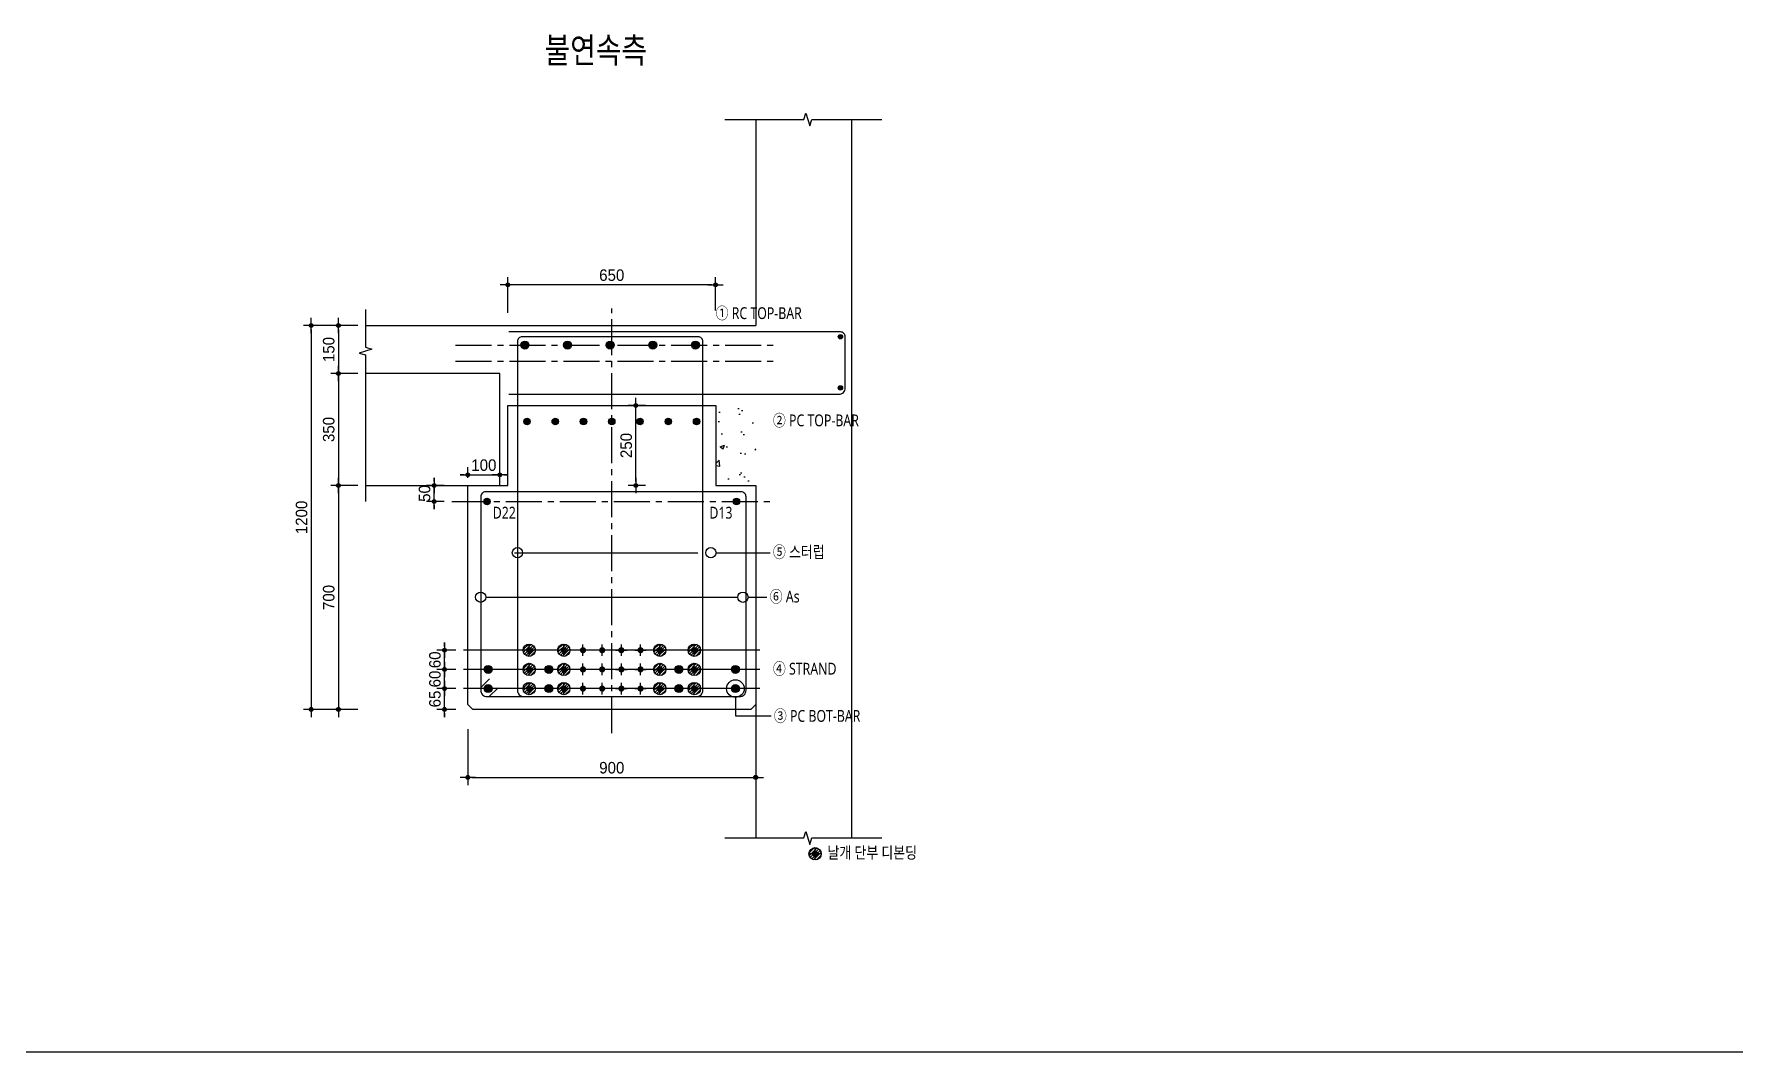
# Model space of a CAD drawing. Header units: millimetres. Extents: x 11948722 to 13111668, y -10771712 to -10232988.
# Drawn here: x 13106325 to 13111668, y -10437199 to -10434018 of the extents above; entities that cross this region are included whole.
import ezdxf
from ezdxf.enums import TextEntityAlignment as Align

# ---------------------------------------------------------------- set-up
doc = ezdxf.new("R2010")
doc.units = ezdxf.units.MM
doc.header["$LTSCALE"] = 150
doc.header["$MEASUREMENT"] = 0
for name, pattern in [('CEN', [6.2, 6, -0.1, 0, -0.1]), ('CENTER', [50.8, 31.75, -6.35, 6.35, -6.35]), ('CENTER2', [1.125, 0.75, -0.125, 0.125, -0.125]), ('HIDDEN', [2, 1, -1])]:
    doc.linetypes.add(name, pattern=pattern)
doc.layers.get('0').update_dxf_attribs({"linetype": 'CONTINUOUS'})
doc.layers.get('Defpoints').update_dxf_attribs({"color": 117, "linetype": 'CONTINUOUS'})
for name, color, linetype in [('0-TXT', 7, 'CONTINUOUS'), ('2023_0223 도연', 7, 'CONTINUOUS'), ('BAR', 3, 'CONTINUOUS'), ('CENT', 1, 'CEN'), ('CON-C', 2, 'CONTINUOUS'), ('DIM', 7, 'CONTINUOUS'), ('ETC', 8, 'CONTINUOUS'), ('FIN', 5, 'CONTINUOUS'), ('H', 2, 'HIDDEN'), ('SIT', 7, 'CONTINUOUS'), ('STRAND', 7, 'CENTER2'), ('TEXT', 3, 'CONTINUOUS')]:
    doc.layers.add(name, color=color, linetype=linetype)
doc.styles.get("Standard").update_dxf_attribs({"font": 'NanumGothic.ttf'})
doc.styles.add('돋움', font='')
doc.styles.get('돋움').set_extended_font_data('Dotum')
doc.linetypes.add('ZIGZAG', pattern='A,0.0001,-0.2,[131,ltypeshp.shx,S=0.2,R=0,X=-0.2,Y=0],-0.4,[131,ltypeshp.shx,S=0.2,R=180,X=0.2,Y=0],-0.2', length=0.8001)
doc.dimstyles.new('S_10', dxfattribs={"dimscale": 10, "dimtxt": 3, "dimasz": 1, "dimexe": 2, "dimexo": 2, "dimgap": 1, "dimtad": 1, "dimdec": 0, "dimzin": 0, "dimdsep": 46, "dimtxsty": '돋움', "dimblk1": 'DD', "dimblk2": 'DD', "dimsah": 1, "dimcen": 2.5, "dimdle": 8, "dimclrd": 256, "dimclre": 256, "dimclrt": 3, "dimadec": 0, "dimazin": 0, "dimtfac": 1, "dimtdec": 0, "dimtix": 1, "dimtmove": 2, "dimatfit": 3, "dimldrblk": 'DD', "dimfxl": 1, "dimtolj": 1, "dimtzin": 0, "dimarcsym": 0})

# ---------------------------------------------------------------- blocks, each defined once
blk = doc.blocks.new('DD')
blk.add_line((-2, 0), (2, 0))
for radius in [0.5, 0.25]:
    blk.add_circle((0, 0), radius)
blk = doc.blocks.new('*D1478')
at = {"layer": 'Defpoints', "color": 0, "ltscale": 1200}
for p in [(13107608.3, -10436003.4), (13107667.7, -10436003.4), (13107667.7, -10436063.4)]:
    blk.add_point(p, dxfattribs=at)
at = {"layer": 'DIM', "lineweight": -2}
for p, q in [((13107643.7, -10436003.4), (13107584.3, -10436003.4)), ((13107608.3, -10435991.4), (13107608.3, -10435979.4)), ((13107608.3, -10436063.4), (13107608.3, -10436003.4)), ((13107643.7, -10436063.4), (13107584.3, -10436063.4)), ((13107608.3, -10436075.4), (13107608.3, -10436087.4))]:
    blk.add_line(p, q, dxfattribs=at)
at = {"layer": 'DIM', "lineweight": -2, "ltscale": 1200, "xscale": 12, "yscale": 12, "zscale": 12}
for p, rotation in [((13107608.3, -10436003.4), 270), ((13107608.3, -10436063.4), 90)]:
    blk.add_blockref('DD', p, dxfattribs=dict(at, rotation=rotation))
at = {"layer": 'DIM', "ltscale": 1200, "insert": (13107578.3, -10436033.4), "char_height": 36, "attachment_point": 5, "rotation": 90, "style": '돋움'}
blk.add_mtext('\\A1;60', dxfattribs=at)
blk = doc.blocks.new('*D1479')
at = {"layer": 'Defpoints', "color": 0, "ltscale": 1200}
for p in [(13107608.3, -10436063.4), (13107667.7, -10436063.4), (13107667.7, -10436128.4)]:
    blk.add_point(p, dxfattribs=at)
at = {"layer": 'DIM', "lineweight": -2}
for p, q in [((13107643.7, -10436063.4), (13107584.3, -10436063.4)), ((13107608.3, -10436051.4), (13107608.3, -10436039.4)), ((13107608.3, -10436128.4), (13107608.3, -10436063.4)), ((13107643.7, -10436128.4), (13107584.3, -10436128.4)), ((13107608.3, -10436140.4), (13107608.3, -10436152.4))]:
    blk.add_line(p, q, dxfattribs=at)
at = {"layer": 'DIM', "lineweight": -2, "ltscale": 1200, "xscale": 12, "yscale": 12, "zscale": 12}
for p, rotation in [((13107608.3, -10436063.4), 270), ((13107608.3, -10436128.4), 90)]:
    blk.add_blockref('DD', p, dxfattribs=dict(at, rotation=rotation))
at = {"layer": 'DIM', "ltscale": 1200, "insert": (13107578.3, -10436095.9), "char_height": 36, "attachment_point": 5, "rotation": 90, "style": '돋움'}
blk.add_mtext('\\A1;65', dxfattribs=at)
blk = doc.blocks.new('*D1480')
at = {"layer": 'Defpoints', "color": 0, "ltscale": 1200}
for p in [(13107681.2, -10436165.9), (13108581.2, -10436165.9), (13108581.2, -10436341)]:
    blk.add_point(p, dxfattribs=at)
at = {"layer": 'DIM', "lineweight": -2}
for p, q in [((13107681.2, -10436189.9), (13107681.2, -10436365)), ((13108581.2, -10436189.9), (13108581.2, -10436365)), ((13107693.2, -10436341), (13108569.2, -10436341))]:
    blk.add_line(p, q, dxfattribs=at)
at = {"layer": 'DIM', "lineweight": -2, "ltscale": 1200, "xscale": 12, "yscale": 12, "zscale": 12, "rotation": 180}
blk.add_blockref('DD', (13107681.2, -10436341), dxfattribs=at)
at = {"layer": 'DIM', "lineweight": -2, "ltscale": 1200, "xscale": 12, "yscale": 12, "zscale": 12}
blk.add_blockref('DD', (13108581.2, -10436341), dxfattribs=at)
at = {"layer": 'DIM', "ltscale": 1200, "insert": (13108131.2, -10436311), "char_height": 36, "attachment_point": 5, "style": '돋움'}
blk.add_mtext('\\A1;900', dxfattribs=at)
blk = doc.blocks.new('*D1481')
at = {"layer": 'Defpoints', "color": 0, "ltscale": 1200}
for p in [(13107361.2, -10434928.4), (13107276.2, -10435078.4), (13107361.2, -10435078.4)]:
    blk.add_point(p, dxfattribs=at)
at = {"layer": 'DIM', "lineweight": -2}
for p, q in [((13107337.2, -10434928.4), (13107252.2, -10434928.4)), ((13107276.2, -10434940.4), (13107276.2, -10435066.4)), ((13107337.2, -10435078.4), (13107252.2, -10435078.4))]:
    blk.add_line(p, q, dxfattribs=at)
at = {"layer": 'DIM', "lineweight": -2, "ltscale": 1200, "xscale": 12, "yscale": 12, "zscale": 12}
for p, rotation in [((13107276.2, -10434928.4), 90), ((13107276.2, -10435078.4), 270)]:
    blk.add_blockref('DD', p, dxfattribs=dict(at, rotation=rotation))
at = {"layer": 'DIM', "ltscale": 1200, "insert": (13107246.2, -10435003.4), "char_height": 36, "attachment_point": 5, "rotation": 90, "style": '돋움'}
blk.add_mtext('\\A1;150', dxfattribs=at)
blk = doc.blocks.new('*D1482')
at = {"layer": 'Defpoints', "color": 0, "ltscale": 1200}
for p in [(13107361.2, -10435078.4), (13107276.2, -10435428.4), (13107361.2, -10435428.4)]:
    blk.add_point(p, dxfattribs=at)
at = {"layer": 'DIM', "lineweight": -2}
for p, q in [((13107337.2, -10435078.4), (13107252.2, -10435078.4)), ((13107276.2, -10435090.4), (13107276.2, -10435416.4)), ((13107337.2, -10435428.4), (13107252.2, -10435428.4))]:
    blk.add_line(p, q, dxfattribs=at)
at = {"layer": 'DIM', "lineweight": -2, "ltscale": 1200, "xscale": 12, "yscale": 12, "zscale": 12}
for p, rotation in [((13107276.2, -10435078.4), 90), ((13107276.2, -10435428.4), 270)]:
    blk.add_blockref('DD', p, dxfattribs=dict(at, rotation=rotation))
at = {"layer": 'DIM', "ltscale": 1200, "insert": (13107246.2, -10435253.4), "char_height": 36, "attachment_point": 5, "rotation": 90, "style": '돋움'}
blk.add_mtext('\\A1;350', dxfattribs=at)
blk = doc.blocks.new('*D1483')
at = {"layer": 'Defpoints', "color": 0, "ltscale": 1200}
for p in [(13107361.2, -10435428.4), (13107276.2, -10436128.4), (13107361.2, -10436128.4)]:
    blk.add_point(p, dxfattribs=at)
at = {"layer": 'DIM', "lineweight": -2}
for p, q in [((13107337.2, -10435428.4), (13107252.2, -10435428.4)), ((13107276.2, -10435440.4), (13107276.2, -10436116.4)), ((13107337.2, -10436128.4), (13107252.2, -10436128.4))]:
    blk.add_line(p, q, dxfattribs=at)
at = {"layer": 'DIM', "lineweight": -2, "ltscale": 1200, "xscale": 12, "yscale": 12, "zscale": 12}
for p, rotation in [((13107276.2, -10435428.4), 90), ((13107276.2, -10436128.4), 270)]:
    blk.add_blockref('DD', p, dxfattribs=dict(at, rotation=rotation))
at = {"layer": 'DIM', "ltscale": 1200, "insert": (13107246.2, -10435778.4), "char_height": 36, "attachment_point": 5, "rotation": 90, "style": '돋움'}
blk.add_mtext('\\A1;700', dxfattribs=at)
blk = doc.blocks.new('*D1484')
at = {"layer": 'Defpoints', "color": 0, "ltscale": 1200}
for p in [(13107276.2, -10434928.4), (13107191.2, -10436128.4), (13107276.2, -10436128.4)]:
    blk.add_point(p, dxfattribs=at)
at = {"layer": 'DIM', "lineweight": -2}
for p, q in [((13107252.2, -10434928.4), (13107167.2, -10434928.4)), ((13107191.2, -10434940.4), (13107191.2, -10436116.4)), ((13107252.2, -10436128.4), (13107167.2, -10436128.4))]:
    blk.add_line(p, q, dxfattribs=at)
at = {"layer": 'DIM', "lineweight": -2, "ltscale": 1200, "xscale": 12, "yscale": 12, "zscale": 12}
for p, rotation in [((13107191.2, -10434928.4), 90), ((13107191.2, -10436128.4), 270)]:
    blk.add_blockref('DD', p, dxfattribs=dict(at, rotation=rotation))
at = {"layer": 'DIM', "ltscale": 1200, "insert": (13107161.2, -10435528.4), "char_height": 36, "attachment_point": 5, "rotation": 90, "style": '돋움'}
blk.add_mtext('\\A1;1200', dxfattribs=at)
blk = doc.blocks.new('strand')
at = {"layer": 'STRAND'}
for p, q in [((-18, 0), (18, 0)), ((0, -18), (0, 18))]:
    blk.add_line(p, q, dxfattribs=at)
at = {"layer": 'STRAND', "const_width": 9.6}
blk.add_lwpolyline([(-4.8, 0, 1), (4.8, 0, 1)], format="xyb", close=True, dxfattribs=at)
blk = doc.blocks.new('*D1485')
at = {"layer": 'Defpoints', "color": 0, "ltscale": 1200}
for p in [(13107681.2, -10435428.4), (13107781.2, -10435395), (13107781.2, -10435428.4)]:
    blk.add_point(p, dxfattribs=at)
at = {"layer": 'DIM', "lineweight": -2}
for p, q in [((13107681.2, -10435404.4), (13107681.2, -10435371)), ((13107781.2, -10435404.4), (13107781.2, -10435371)), ((13107669.2, -10435395), (13107657.2, -10435395)), ((13107681.2, -10435395), (13107781.2, -10435395)), ((13107793.2, -10435395), (13107805.2, -10435395))]:
    blk.add_line(p, q, dxfattribs=at)
at = {"layer": 'DIM', "lineweight": -2, "ltscale": 1200, "xscale": 12, "yscale": 12, "zscale": 12}
blk.add_blockref('DD', (13107681.2, -10435395), dxfattribs=at)
at = {"layer": 'DIM', "lineweight": -2, "ltscale": 1200, "xscale": 12, "yscale": 12, "zscale": 12, "rotation": 180}
blk.add_blockref('DD', (13107781.2, -10435395), dxfattribs=at)
at = {"layer": 'DIM', "ltscale": 1200, "insert": (13107731.2, -10435365), "char_height": 36, "attachment_point": 5, "style": '돋움'}
blk.add_mtext('\\A1;100', dxfattribs=at)
blk = doc.blocks.new('*D1486')
at = {"layer": 'Defpoints', "color": 0, "ltscale": 1200}
for p in [(13107575.9, -10435428.4), (13107631.2, -10435428.4), (13107631.2, -10435478.4)]:
    blk.add_point(p, dxfattribs=at)
at = {"layer": 'DIM', "lineweight": -2}
for p, q in [((13107607.2, -10435428.4), (13107551.9, -10435428.4)), ((13107575.9, -10435416.4), (13107575.9, -10435404.4)), ((13107575.9, -10435478.4), (13107575.9, -10435428.4)), ((13107607.2, -10435478.4), (13107551.9, -10435478.4)), ((13107575.9, -10435490.4), (13107575.9, -10435502.4))]:
    blk.add_line(p, q, dxfattribs=at)
at = {"layer": 'DIM', "lineweight": -2, "ltscale": 1200, "xscale": 12, "yscale": 12, "zscale": 12}
for p, rotation in [((13107575.9, -10435428.4), 270), ((13107575.9, -10435478.4), 90)]:
    blk.add_blockref('DD', p, dxfattribs=dict(at, rotation=rotation))
at = {"layer": 'DIM', "ltscale": 1200, "insert": (13107545.9, -10435453.4), "char_height": 36, "attachment_point": 5, "rotation": 90, "style": '돋움'}
blk.add_mtext('\\A1;50', dxfattribs=at)
blk = doc.blocks.new('*D1487')
at = {"layer": 'Defpoints', "color": 0, "ltscale": 1200}
for p in [(13107608.3, -10435943.4), (13107667.7, -10435943.4), (13107667.7, -10436003.4)]:
    blk.add_point(p, dxfattribs=at)
at = {"layer": 'DIM', "lineweight": -2}
for p, q in [((13107643.7, -10435943.4), (13107584.3, -10435943.4)), ((13107608.3, -10435931.4), (13107608.3, -10435919.4)), ((13107608.3, -10436003.4), (13107608.3, -10435943.4)), ((13107643.7, -10436003.4), (13107584.3, -10436003.4)), ((13107608.3, -10436015.4), (13107608.3, -10436027.4))]:
    blk.add_line(p, q, dxfattribs=at)
at = {"layer": 'DIM', "lineweight": -2, "ltscale": 1200, "xscale": 12, "yscale": 12, "zscale": 12}
for p, rotation in [((13107608.3, -10435943.4), 270), ((13107608.3, -10436003.4), 90)]:
    blk.add_blockref('DD', p, dxfattribs=dict(at, rotation=rotation))
at = {"layer": 'DIM', "ltscale": 1200, "insert": (13107578.3, -10435973.4), "char_height": 36, "attachment_point": 5, "rotation": 90, "style": '돋움'}
blk.add_mtext('\\A1;60', dxfattribs=at)
blk = doc.blocks.new('*D1488')
at = {"layer": 'Defpoints', "color": 0, "ltscale": 1200}
for p in [(13107806.2, -10434801.1), (13107806.2, -10434912.6), (13108455.9, -10434905.1)]:
    blk.add_point(p, dxfattribs=at)
at = {"layer": 'DIM', "lineweight": -2}
for p, q in [((13107806.2, -10434888.6), (13107806.2, -10434777.1)), ((13108455.9, -10434881.1), (13108455.9, -10434777.1)), ((13108443.9, -10434801.1), (13107818.2, -10434801.1))]:
    blk.add_line(p, q, dxfattribs=at)
at = {"layer": 'DIM', "lineweight": -2, "ltscale": 1200, "xscale": 12, "yscale": 12, "zscale": 12, "rotation": 180}
blk.add_blockref('DD', (13107806.2, -10434801.1), dxfattribs=at)
at = {"layer": 'DIM', "lineweight": -2, "ltscale": 1200, "xscale": 12, "yscale": 12, "zscale": 12}
blk.add_blockref('DD', (13108455.9, -10434801.1), dxfattribs=at)
at = {"layer": 'DIM', "ltscale": 1200, "insert": (13108131.1, -10434771.1), "char_height": 36, "attachment_point": 5, "style": '돋움'}
blk.add_mtext('\\A1;650', dxfattribs=at)
blk = doc.blocks.new('*D1489')
at = {"layer": 'Defpoints', "color": 0, "ltscale": 1200}
for p in [(13108206.5, -10435178.4), (13108260.7, -10435178.4), (13108260.7, -10435428.4)]:
    blk.add_point(p, dxfattribs=at)
at = {"layer": 'DIM', "lineweight": -2}
for p, q in [((13108236.7, -10435178.4), (13108182.5, -10435178.4)), ((13108206.5, -10435416.4), (13108206.5, -10435190.4)), ((13108236.7, -10435428.4), (13108182.5, -10435428.4))]:
    blk.add_line(p, q, dxfattribs=at)
at = {"layer": 'DIM', "lineweight": -2, "ltscale": 1200, "xscale": 12, "yscale": 12, "zscale": 12}
for p, rotation in [((13108206.5, -10435178.4), 90), ((13108206.5, -10435428.4), 270)]:
    blk.add_blockref('DD', p, dxfattribs=dict(at, rotation=rotation))
at = {"layer": 'DIM', "ltscale": 1200, "insert": (13108176.5, -10435303.4), "char_height": 36, "attachment_point": 5, "rotation": 90, "style": '돋움'}
blk.add_mtext('\\A1;250', dxfattribs=at)

msp = doc.modelspace()

# ---------------------------------------------------------------- hatches: boundary and pattern name
at = {"layer": '2023_0223 도연', "ltscale": 2}
h = msp.add_hatch(dxfattribs=at)
h.set_pattern_fill('ANSI31', color=1, scale=50)
h.set_pattern_definition([(45, (13601862.049, -10066799.664), (-4.41941738, 4.41941738), [])])
h.paths.add_polyline_path([(13107853.8, -10435943.4, 1), (13107892.4, -10435943.4, 1)])
h = msp.add_hatch(dxfattribs=at)
h.set_pattern_fill('ANSI31', color=1, scale=50)
h.set_pattern_definition([(45, (13601970.1416, -10066799.664), (-4.41941738, 4.41941738), [])])
h.paths.add_polyline_path([(13107961.9, -10435943.4, 1), (13108000.5, -10435943.4, 1)])
h = msp.add_hatch(dxfattribs=at)
h.set_pattern_fill('ANSI31', color=1, scale=50)
h.set_pattern_definition([(45, (13602270.1416, -10066799.664), (-4.41941738, 4.41941738), [])])
h.paths.add_polyline_path([(13108261.9, -10435943.4, 1), (13108300.5, -10435943.4, 1)])
h = msp.add_hatch(dxfattribs=at)
h.set_pattern_fill('ANSI31', color=1, scale=50)
h.set_pattern_definition([(45, (13602378.2344, -10066799.664), (-4.41941738, 4.41941738), [])])
h.paths.add_polyline_path([(13108370, -10435943.4, 1), (13108408.6, -10435943.4, 1)])
h = msp.add_hatch(dxfattribs=at)
h.set_pattern_fill('ANSI31', color=1, scale=50)
h.set_pattern_definition([(45, (13601862.049, -10066859.664), (-4.41941738, 4.41941738), [])])
h.paths.add_polyline_path([(13107853.8, -10436003.4, 1), (13107892.4, -10436003.4, 1)])
h = msp.add_hatch(dxfattribs=at)
h.set_pattern_fill('ANSI31', color=1, scale=50)
h.set_pattern_definition([(45, (13601970.1416, -10066859.664), (-4.41941738, 4.41941738), [])])
h.paths.add_polyline_path([(13107961.9, -10436003.4, 1), (13108000.5, -10436003.4, 1)])
h = msp.add_hatch(dxfattribs=at)
h.set_pattern_fill('ANSI31', color=1, scale=50)
h.set_pattern_definition([(45, (13602270.1416, -10066859.664), (-4.41941738, 4.41941738), [])])
h.paths.add_polyline_path([(13108261.9, -10436003.4, 1), (13108300.5, -10436003.4, 1)])
h = msp.add_hatch(dxfattribs=at)
h.set_pattern_fill('ANSI31', color=1, scale=50)
h.set_pattern_definition([(45, (13602378.2344, -10066859.664), (-4.41941738, 4.41941738), [])])
h.paths.add_polyline_path([(13108370, -10436003.4, 1), (13108408.6, -10436003.4, 1)])
h = msp.add_hatch(dxfattribs=at)
h.set_pattern_fill('ANSI31', color=1, scale=50)
h.set_pattern_definition([(45, (13601862.049, -10066919.664), (-4.41941738, 4.41941738), [])])
h.paths.add_polyline_path([(13107853.8, -10436063.4, 1), (13107892.4, -10436063.4, 1)])
h = msp.add_hatch(dxfattribs=at)
h.set_pattern_fill('ANSI31', color=1, scale=50)
h.set_pattern_definition([(45, (13601970.1416, -10066919.664), (-4.41941738, 4.41941738), [])])
h.paths.add_polyline_path([(13107961.9, -10436063.4, 1), (13108000.5, -10436063.4, 1)])
h = msp.add_hatch(dxfattribs=at)
h.set_pattern_fill('ANSI31', color=1, scale=50)
h.set_pattern_definition([(45, (13602270.1416, -10066919.664), (-4.41941738, 4.41941738), [])])
h.paths.add_polyline_path([(13108261.9, -10436063.4, 1), (13108300.5, -10436063.4, 1)])
h = msp.add_hatch(dxfattribs=at)
h.set_pattern_fill('ANSI31', color=1, scale=50)
h.set_pattern_definition([(45, (13602378.2344, -10066919.664), (-4.41941738, 4.41941738), [])])
h.paths.add_polyline_path([(13108370, -10436063.4, 1), (13108408.6, -10436063.4, 1)])
h = msp.add_hatch(dxfattribs=at)
h.set_pattern_fill('ANSI31', color=1, scale=50)
h.set_pattern_definition([(45, (13602755.9, -10067435.893), (-4.41941738, 4.41941738), [])])
h.paths.add_polyline_path([(13108747.7, -10436579.7, 1), (13108786.3, -10436579.7, 1)])
at = {"layer": 'BAR'}
h = msp.add_hatch(color=256, dxfattribs=at)
h.dxf.hatch_style = 1
h.paths.add_polyline_path([(13107872.1, -10434989.4, 1), (13107847.1, -10434989.4, 1)])
h = msp.add_hatch(color=256, dxfattribs=at)
h.dxf.hatch_style = 1
h.paths.add_polyline_path([(13108005.4, -10434989.4, 1), (13107980.4, -10434989.4, 1)])
h = msp.add_hatch(color=256, dxfattribs=at)
h.dxf.hatch_style = 1
h.paths.add_polyline_path([(13108138.7, -10434989.4, 1), (13108113.7, -10434989.4, 1)])
h = msp.add_hatch(color=256, dxfattribs=at)
h.dxf.hatch_style = 1
h.paths.add_polyline_path([(13108272, -10434989.4, 1), (13108247, -10434989.4, 1)])
h = msp.add_hatch(color=256, dxfattribs=at)
h.dxf.hatch_style = 1
h.paths.add_polyline_path([(13108380.3, -10434989.4, -1), (13108405.3, -10434989.4, -1)])
h = msp.add_hatch(color=256, dxfattribs=at)
h.dxf.hatch_style = 1
h.paths.add_polyline_path([(13108405.3, -10434989.4, 1), (13108380.3, -10434989.4, 1)])
h = msp.add_hatch(color=256, dxfattribs=at)
h.dxf.hatch_style = 1
h.paths.add_polyline_path([(13108405.3, -10434989.4, 1), (13108380.3, -10434989.4, 1)])
h = msp.add_hatch(color=256, dxfattribs=at)
h.dxf.hatch_style = 1
h.paths.add_polyline_path([(13108839.2, -10434963.4, -1), (13108853.2, -10434963.4, -1)])
h = msp.add_hatch(color=256, dxfattribs=at)
h.dxf.hatch_style = 1
h.paths.add_polyline_path([(13108839.2, -10435123.4, 1), (13108853.2, -10435123.4, 1)])
h = msp.add_hatch(color=256, dxfattribs=at)
h.dxf.hatch_style = 1
h.paths.add_polyline_path([(13107876.1, -10435228.4, 1), (13107856.1, -10435228.4, 1)])
h = msp.add_hatch(color=256, dxfattribs=at)
h.dxf.hatch_style = 1
h.paths.add_polyline_path([(13107964.5, -10435228.4, 1), (13107944.5, -10435228.4, 1)])
h = msp.add_hatch(color=256, dxfattribs=at)
h.dxf.hatch_style = 1
h.paths.add_polyline_path([(13108052.8, -10435228.4, 1), (13108032.8, -10435228.4, 1)])
h = msp.add_hatch(color=256, dxfattribs=at)
h.dxf.hatch_style = 1
h.paths.add_polyline_path([(13108141.2, -10435228.4, 1), (13108121.2, -10435228.4, 1)])
h = msp.add_hatch(color=256, dxfattribs=at)
h.dxf.hatch_style = 1
h.paths.add_polyline_path([(13108229.6, -10435228.4, 1), (13108209.6, -10435228.4, 1)])
h = msp.add_hatch(color=256, dxfattribs=at)
h.dxf.hatch_style = 1
h.paths.add_polyline_path([(13108318, -10435228.4, 1), (13108298, -10435228.4, 1)])
h = msp.add_hatch(color=256, dxfattribs=at)
h.dxf.hatch_style = 1
h.paths.add_polyline_path([(13108386.4, -10435228.4, -1), (13108406.4, -10435228.4, -1)])
h = msp.add_hatch(color=256, dxfattribs=at)
h.dxf.hatch_style = 1
h.paths.add_polyline_path([(13108406.4, -10435228.4, 1), (13108386.4, -10435228.4, 1)])
h = msp.add_hatch(color=256, dxfattribs=at)
h.dxf.hatch_style = 1
h.paths.add_polyline_path([(13108406.4, -10435228.4, 1), (13108386.4, -10435228.4, 1)])
h = msp.add_hatch(color=256, dxfattribs=at)
h.dxf.hatch_style = 1
h.paths.add_polyline_path([(13107751.1, -10435478.4, 1), (13107731.1, -10435478.4, 1)])
h = msp.add_hatch(color=256, dxfattribs=at)
h.dxf.hatch_style = 1
h.paths.add_polyline_path([(13108511.4, -10435478.4, -1), (13108531.4, -10435478.4, -1)])
h = msp.add_hatch(color=256, dxfattribs=at)
h.dxf.hatch_style = 1
h.paths.add_polyline_path([(13107757.1, -10436003.4, 1), (13107732.1, -10436003.4, 1)])
h = msp.add_hatch(color=256, dxfattribs=at)
h.dxf.hatch_style = 1
h.paths.add_polyline_path([(13107947.1, -10436003.4, 1), (13107922.1, -10436003.4, 1)])
h = msp.add_hatch(color=256, dxfattribs=at)
h.dxf.hatch_style = 1
h.paths.add_polyline_path([(13108353.7, -10436003.4, 1), (13108328.7, -10436003.4, 1)])
h = msp.add_hatch(color=256, dxfattribs=at)
h.dxf.hatch_style = 1
h.paths.add_polyline_path([(13108505.3, -10436003.4, -1), (13108530.3, -10436003.4, -1)])
h = msp.add_hatch(color=256, dxfattribs=at)
h.dxf.hatch_style = 1
h.paths.add_polyline_path([(13107757.1, -10436063.4, 1), (13107732.1, -10436063.4, 1)])
h = msp.add_hatch(color=256, dxfattribs=at)
h.dxf.hatch_style = 1
h.paths.add_polyline_path([(13107947.1, -10436063.4, 1), (13107922.1, -10436063.4, 1)])
h = msp.add_hatch(color=256, dxfattribs=at)
h.dxf.hatch_style = 1
h.paths.add_polyline_path([(13108353.7, -10436063.4, 1), (13108328.7, -10436063.4, 1)])
h = msp.add_hatch(color=256, dxfattribs=at)
h.dxf.hatch_style = 1
h.paths.add_polyline_path([(13108505.3, -10436063.4, -1), (13108530.3, -10436063.4, -1)])
at = {"layer": 'H'}
h = msp.add_hatch(dxfattribs=at)
h.set_pattern_fill('AR-CONC', color=256, scale=20, style=0)
h.set_pattern_definition([(50, (13601801.89, -10125166.68), (143.452037, -12.550427), [15, -165]), (355, (13601801.89, -10125166.68), (-27.750267, 150.438427), [12, -132]), (100.451444, (13601813.84, -10125167.73), (115.70177, 137.887998), [12.74804, -140.228422]), (46.1842, (13601801.89, -10125126.68), (213.448266, -33.103856), [22.5, -247.5]), (96.635635, (13601819.67, -10125129.44), (186.93239, 194.82372), [19.12207, -210.34275]), (351.184164, (13601801.89, -10125126.68), (186.93239, 194.82372), [18, -198]), (21, (13601821.89, -10125136.68), (119.38141, -80.523778), [15, -165]), (326, (13601821.89, -10125136.68), (48.663066, 145.03001), [12, -132]), (71.451445, (13601831.84, -10125143.39), (168.044475, 64.50623), [12.748038, -140.228422]), (37.5, (13601801.89, -10125166.68), (2.431971, 66.5787708), [0, -130.4, 0, -134, 0, -132.5]), (7.5, (13601801.89, -10125166.68), (52.6139075, 78.882342), [0, -76.4, 0, -127.4, 0, -50.5]), (327.5, (13601757.29, -10125166.68), (106.764487, -4.5109743), [0, -50, 0, -156, 0, -207]), (317.5, (13601737.29, -10125166.68), (116.637234, 20.020996), [0, -65, 0, -103.6, 0, -147])])
h.paths.add_polyline_path([(13108581.2, -10435178.7), (13108456.2, -10435178.7), (13108456.2, -10435428.4), (13108581.2, -10435428.4)])

# ---------------------------------------------------------------- linework, layer by layer
at = {"elevation": 0}
for points in [[(13108484.6, -10434284.1), (13108731.7, -10434284.1), (13108737.9, -10434264.1), (13108750.4, -10434304.1), (13108756.7, -10434284.1), (13108975.9, -10434284.1)], [(13107361.2, -10434878.4), (13107361.2, -10434995.5), (13107381.2, -10435001.8), (13107341.2, -10435014.3), (13107361.2, -10435020.5), (13107361.2, -10435478.4)], [(13108484.6, -10436530.4), (13108731.7, -10436530.4), (13108737.9, -10436510.4), (13108750.4, -10436550.4), (13108756.7, -10436530.4), (13108975.9, -10436530.4)]]:
    msp.add_lwpolyline(points, dxfattribs=at)
at = {"layer": '2023_0223 도연', "color": 1, "ltscale": 2}
for centre in [(13107873.1, -10435943.4, 0), (13107981.2, -10435943.4, 0), (13108281.2, -10435943.4, 0), (13108389.3, -10435943.4, 0), (13107873.1, -10436003.4, 0), (13107981.2, -10436003.4, 0), (13108281.2, -10436003.4, 0), (13108389.3, -10436003.4, 0), (13107873.1, -10436063.4, 0), (13107981.2, -10436063.4, 0), (13108281.2, -10436063.4, 0), (13108389.3, -10436063.4, 0), (13108767, -10436579.7)]:
    msp.add_circle(centre, 19.3, dxfattribs=at)
at = {"layer": 'BAR', "color": 4, "linetype": 'Continuous'}
for p, q in [((13107748.4, -10436032.6, 0), (13107721.2, -10436059.8, 0)), ((13107776.3, -10436060.5, 0), (13107748.3, -10436088.4, 0))]:
    msp.add_line(p, q, dxfattribs=at)
at = {"layer": 'BAR', "color": 3, "linetype": 'Continuous', "elevation": 0}
msp.add_lwpolyline([(13107808.9, -10435143.4), (13108841.2, -10435143.4, 0.414214), (13108861.2, -10435123.4), (13108861.2, -10434963.4, 0.414214), (13108846.2, -10434948.4), (13107808.9, -10434948.4)], format="xyb", dxfattribs=at)
at = {"layer": 'BAR', "color": 4, "linetype": 'Continuous', "elevation": 0}
for points in [[(13107856.2, -10436088.4), (13108396.2, -10436088.4, 0.414214), (13108416.2, -10436068.4), (13108416.2, -10434978.4, 0.414214), (13108401.2, -10434963.4), (13107851.2, -10434963.4, 0.414214), (13107836.2, -10434978.4), (13107836.2, -10436068.4, 0.414214), (13107856.2, -10436088.4)], [(13107741.2, -10436088.4), (13108531.2, -10436088.4, 0.414214), (13108551.2, -10436068.4), (13108551.2, -10435463.4, 0.414214), (13108536.2, -10435448.4), (13107736.2, -10435448.4, 0.414214), (13107721.2, -10435463.4), (13107721.2, -10436068.4, 0.414214), (13107741.2, -10436088.4)]]:
    msp.add_lwpolyline(points, format="xyb", dxfattribs=at)
at = {"layer": 'BAR'}
for centre, radius in [((13107859.6, -10434989.4, 0), 12.5), ((13107992.9, -10434989.4, 0), 12.5), ((13108126.2, -10434989.4, 0), 12.5), ((13108259.5, -10434989.4, 0), 12.5), ((13108392.8, -10434989.4, 0), 12.5), ((13108392.8, -10434989.4, 0), 12.5), ((13108392.8, -10434989.4, 0), 12.5), ((13108846.2, -10434963.4, 0), 7), ((13108846.2, -10435123.4, 0), 7), ((13107866.1, -10435228.4), 10), ((13107954.5, -10435228.4), 10), ((13108042.8, -10435228.4), 10), ((13108131.2, -10435228.4), 10), ((13108219.6, -10435228.4), 10), ((13108308, -10435228.4), 10), ((13108396.4, -10435228.4), 10), ((13108396.4, -10435228.4), 10), ((13108396.4, -10435228.4), 10), ((13107741.1, -10435478.4), 10), ((13108521.4, -10435478.4), 10), ((13107744.6, -10436003.4, 0), 12.5), ((13107934.6, -10436003.4, 0), 12.5), ((13108341.2, -10436003.4, 0), 12.5), ((13108517.8, -10436003.4, 0), 12.5), ((13107744.6, -10436063.4, 0), 12.5), ((13107934.6, -10436063.4, 0), 12.5), ((13108341.2, -10436063.4, 0), 12.5), ((13108517.8, -10436063.4, 0), 12.5)]:
    msp.add_circle(centre, radius, dxfattribs=at)
at = {"layer": 'CENT', "linetype": 'CENTER2'}
for p, q in [((13108131.2, -10436202.2, 0), (13108131.2, -10434874.7, 0)), ((13107642.4, -10434989.4, 0), (13108636.4, -10434989.4, 0)), ((13107642.4, -10435039.4, 0), (13108636.4, -10435039.4, 0)), ((13107631.2, -10435478.4), (13108631.2, -10435478.4))]:
    msp.add_line(p, q, dxfattribs=at)
at = {"layer": 'CON-C', "ltscale": 1200}
msp.add_line((13100981.9, -10437198.9), (13111668.1, -10437198.9), dxfattribs=at)
at = {"layer": 'ETC', "linetype": 'ZIGZAG', "ltscale": 20}
msp.add_line((13107806.2, -10435178.4, 0), (13108456.2, -10435178.4, 0), dxfattribs=at)
at = {"layer": 'ETC', "elevation": 0}
msp.add_lwpolyline([(13108456.2, -10435178.4), (13108456.2, -10435428.4), (13108581.2, -10435428.4), (13108581.2, -10436113.4), (13108566.2, -10436128.4), (13107696.2, -10436128.4), (13107681.2, -10436113.4), (13107681.2, -10435428.4), (13107806.2, -10435428.4), (13107806.2, -10435178.4)], dxfattribs=at)
at = {"layer": 'FIN', "color": 1, "linetype": 'CENTER', "ltscale": 0.3}
for p, q in [((13108594.7, -10435943.4, 0), (13107667.7, -10435943.4, 0)), ((13108594.7, -10436003.4, 0), (13107667.7, -10436003.4, 0)), ((13108594.7, -10436063.4, 0), (13107667.7, -10436063.4, 0))]:
    msp.add_line(p, q, dxfattribs=at)
at = {"layer": 'SIT', "linetype": 'Continuous'}
for p, q in [((13108581.2, -10434284.1, 0), (13108581.2, -10434928.4, 0)), ((13108881.2, -10434284.1, 0), (13108881.2, -10436530.4, 0)), ((13107361.2, -10434928.4, 0), (13108581.2, -10434928.4, 0)), ((13108581.2, -10436113.4, 0), (13108581.2, -10436530.4, 0))]:
    msp.add_line(p, q, dxfattribs=at)
at = {"layer": 'SIT', "linetype": 'Continuous', "elevation": 0}
msp.add_lwpolyline([(13107361.2, -10435428.4), (13107781.2, -10435428.4), (13107781.2, -10435078.4), (13107361.2, -10435078.4)], dxfattribs=at)
at = {"layer": 'TEXT'}
for p, q in [((13107827.2, -10435638.5, 0), (13108400.2, -10435638.5, 0)), ((13108457.2, -10435638.5, 0), (13108626.3, -10435638.5, 0)), ((13107737.2, -10435777.9, 0), (13108525.2, -10435777.9, 0)), ((13108557.2, -10435777.9, 0), (13108616.3, -10435777.9, 0))]:
    msp.add_line(p, q, dxfattribs=at)
at = {"layer": 'TEXT', "elevation": 0}
msp.add_lwpolyline([(13108517.8, -10436090.9), (13108517.8, -10436148.6), (13108629.3, -10436148.6)], dxfattribs=at)
at = {"layer": 'TEXT'}
for centre, radius in [((13107836.2, -10435638.5, 0), 16), ((13108441.2, -10435638.5, 0), 16), ((13107721.2, -10435777.9, 0), 16), ((13108541.2, -10435777.9, 0), 16), ((13108517.8, -10436063.4, 0), 27.5)]:
    msp.add_circle(centre, radius, dxfattribs=at)

# ---------------------------------------------------------------- block references
at = {"layer": 'STRAND', "xscale": -1}
for p in [(13107873.1, -10435943.4, 0), (13107981.2, -10435943.4, 0), (13108041.2, -10435943.4, 0), (13108101.2, -10435943.4, 0), (13107873.1, -10436003.4, 0), (13107981.2, -10436003.4, 0), (13108041.2, -10436003.4, 0), (13108101.2, -10436003.4, 0), (13107873.1, -10436063.4, 0), (13107981.2, -10436063.4, 0), (13108041.2, -10436063.4, 0), (13108101.2, -10436063.4, 0), (13108767, -10436579.7)]:
    msp.add_blockref('strand', p, dxfattribs=at)
at = {"layer": 'STRAND'}
for p in [(13108161.2, -10435943.4, 0), (13108221.2, -10435943.4, 0), (13108281.2, -10435943.4, 0), (13108389.3, -10435943.4, 0), (13108161.2, -10436003.4, 0), (13108221.2, -10436003.4, 0), (13108281.2, -10436003.4, 0), (13108389.3, -10436003.4, 0), (13108161.2, -10436063.4, 0), (13108221.2, -10436063.4, 0), (13108281.2, -10436063.4, 0), (13108389.3, -10436063.4, 0)]:
    msp.add_blockref('strand', p, dxfattribs=at)

# ---------------------------------------------------------------- texts
at = {"width": 0.8}
msp.add_text('불연속측', height=79.83, dxfattribs=at).set_placement((13108081.2, -10434067.9), align=Align.MIDDLE_CENTER)
at = {"layer": '0-TXT', "ltscale": 0.8, "width": 0.8}
for s, p in [('① RC TOP-BAR', (13108456, -10434871.2, 0)), ('② PC TOP-BAR', (13108635.1, -10435206.4)), ('D22', (13107759, -10435495, 0)), ('D13', (13108436.5, -10435495, 0)), ('⑤ 스터럽', (13108635.1, -10435617.8, 0)), ('⑥ As', (13108625.1, -10435757.2, 0)), ('④ STRAND', (13108635.1, -10435982.8, 0)), ('③ PC BOT-BAR', (13108638.1, -10436130.3, 0)), ('날개 단부 디본딩', (13108805.8, -10436557.6, 0))]:
    msp.add_text(s, height=36.96, dxfattribs=at).set_placement(p, align=Align.TOP_LEFT)

# ---------------------------------------------------------------- dimensions: what is measured, and where the dimension line sits
at = {"layer": 'DIM'}
for base, p1, p2, angle, picture, middle in [((13107806.2, -10434801.1, 0), (13108455.9, -10434905.1, 0), (13107806.2, -10434912.6, 0), 180, '*D1488', (13108131.1, -10434771.1, 0)), ((13107191.2, -10436128.4, 0), (13107276.2, -10434928.4, 0), (13107276.2, -10436128.4, 0), 90, '*D1484', (13107161.2, -10435528.4, 0)), ((13107276.2, -10435078.4, 0), (13107361.2, -10434928.4, 0), (13107361.2, -10435078.4, 0), 90, '*D1481', (13107246.2, -10435003.4, 0)), ((13107276.2, -10435428.4, 0), (13107361.2, -10435078.4, 0), (13107361.2, -10435428.4, 0), 90, '*D1482', (13107246.2, -10435253.4, 0)), ((13108206.5, -10435178.4, 0), (13108260.7, -10435428.4, 0), (13108260.7, -10435178.4, 0), 270, '*D1489', (13108176.5, -10435303.4, 0)), ((13107781.2, -10435395, 0), (13107681.2, -10435428.4, 0), (13107781.2, -10435428.4, 0), 180, '*D1485', (13107731.2, -10435365, 0)), ((13107276.2, -10436128.4, 0), (13107361.2, -10435428.4, 0), (13107361.2, -10436128.4, 0), 90, '*D1483', (13107246.2, -10435778.4, 0)), ((13107575.9, -10435428.4), (13107631.2, -10435478.4), (13107631.2, -10435428.4), 270, '*D1486', (13107545.9, -10435453.4)), ((13107608.3, -10435943.4, 0), (13107667.7, -10436003.4, 0), (13107667.7, -10435943.4, 0), 90, '*D1487', (13107578.3, -10435973.4, 0)), ((13107608.3, -10436003.4, 0), (13107667.7, -10436063.4, 0), (13107667.7, -10436003.4, 0), 90, '*D1478', (13107578.3, -10436033.4, 0)), ((13107608.3, -10436063.4, 0), (13107667.7, -10436128.4, 0), (13107667.7, -10436063.4, 0), 90, '*D1479', (13107578.3, -10436095.9, 0)), ((13108581.2, -10436341, 0), (13107681.2, -10436165.9, 0), (13108581.2, -10436165.9, 0), 180, '*D1480', (13108131.2, -10436311, 0))]:
    dim = msp.add_linear_dim(base=base, p1=p1, p2=p2, angle=angle, dimstyle='S_10', override={"dimscale": 12, "dimclrt": 256}, dxfattribs=at)
    dim.commit()
    dim.dimension.update_dxf_attribs({"geometry": picture, "text_midpoint": middle})

doc.saveas('drawing.dxf')
